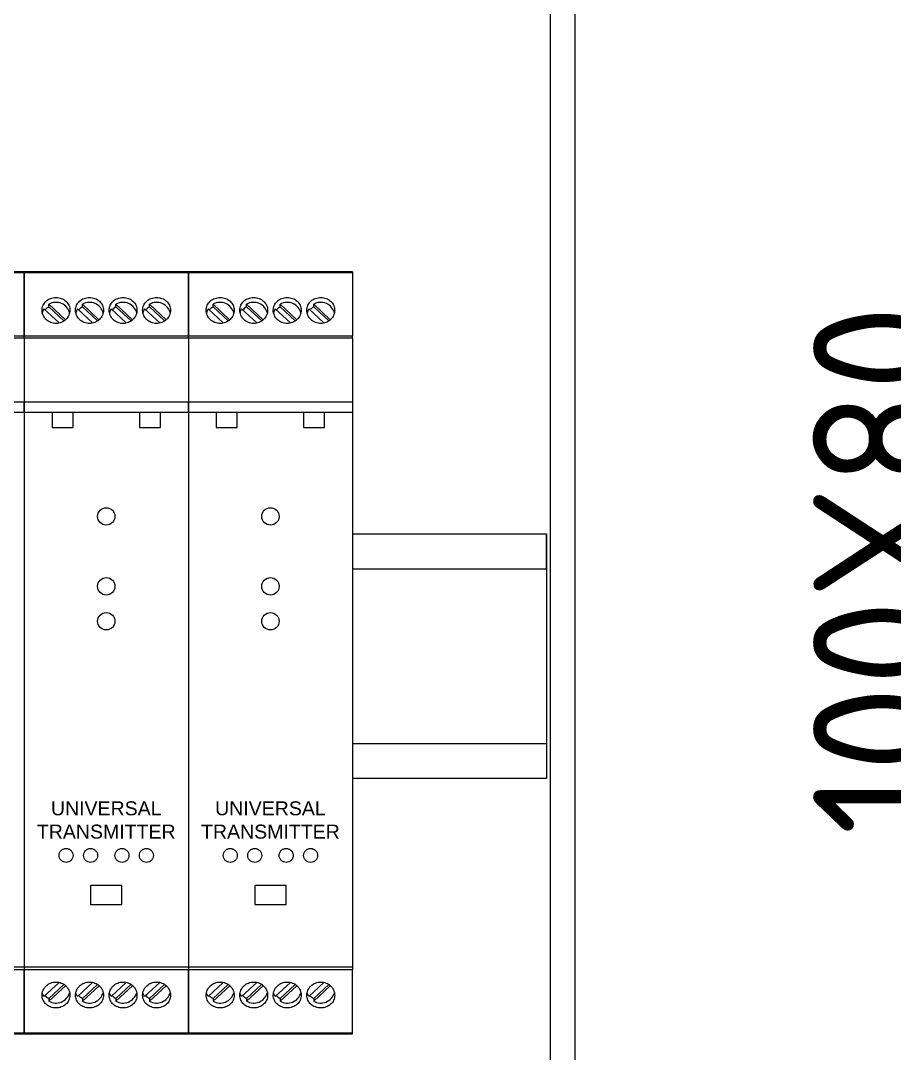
# Model space of a CAD drawing. Header units: millimetres. Extents: x 4137 to 6698, y 1400 to 3585.
# Drawn here: x 5702.6 to 5827.7, y 2434 to 2581.7 of the extents above; entities that cross this region are included whole.
import ezdxf

# ---------------------------------------------------------------- set-up
doc = ezdxf.new("R2010")
doc.units = ezdxf.units.MM
doc.layers.add('000-PI-Oprema', color=30, linetype='Continuous', lineweight=5)
doc.layers.add('000-PI-ORMAR', color=2, linetype='Continuous')
doc.layers.add('002-PI-Kabelska kanalica', color=150, linetype='Continuous')
doc.styles.add('PI0', font='isocpeur.ttf', dxfattribs={"width": 0.9})
doc.styles.get("Standard").update_dxf_attribs({"font": 'arial.ttf'})

msp = doc.modelspace()

# ---------------------------------------------------------------- linework, layer by layer
at = {"layer": '000-PI-Oprema', "color": 0, "linetype": 'ByBlock', "lineweight": 0}
for p, q in [((5703.14, 2545.78), (5679.64, 2545.78)), ((5679.64, 2545.68), (5703.14, 2545.68)), ((5703.14, 2545.78), (5703.14, 2545.68)), ((5726.64, 2545.78), (5703.14, 2545.78)), ((5703.14, 2545.68), (5703.14, 2545.78)), ((5703.14, 2545.68), (5703.14, 2536.58)), ((5703.14, 2536.58), (5703.14, 2545.68)), ((5703.14, 2545.68), (5726.64, 2545.68)), ((5726.64, 2545.78), (5726.64, 2545.68)), ((5750.14, 2545.78), (5726.64, 2545.78)), ((5726.64, 2545.68), (5726.64, 2545.78)), ((5726.64, 2545.68), (5726.64, 2536.58)), ((5726.64, 2536.58), (5726.64, 2545.68)), ((5726.64, 2545.68), (5750.14, 2545.68)), ((5750.14, 2545.78), (5750.14, 2545.68)), ((5750.14, 2545.68), (5750.14, 2536.58)), ((5706.68, 2540.75), (5706.68, 2541.13)), ((5709.05, 2538.92), (5706.68, 2541.13)), ((5711.48, 2540.75), (5711.48, 2541.13)), ((5713.85, 2538.92), (5711.48, 2541.13)), ((5716.28, 2540.75), (5716.28, 2541.13)), ((5718.65, 2538.92), (5716.28, 2541.13)), ((5721.08, 2540.75), (5721.08, 2541.13)), ((5723.45, 2538.92), (5721.08, 2541.13)), ((5730.18, 2540.75), (5730.18, 2541.13)), ((5732.55, 2538.92), (5730.18, 2541.13)), ((5734.98, 2540.75), (5734.98, 2541.13)), ((5737.35, 2538.92), (5734.98, 2541.13)), ((5739.78, 2540.75), (5739.78, 2541.13)), ((5742.15, 2538.92), (5739.78, 2541.13)), ((5744.58, 2540.75), (5744.58, 2541.13)), ((5746.95, 2538.92), (5744.58, 2541.13)), ((5705.97, 2540.47), (5708.14, 2538.46)), ((5708.84, 2538.75), (5706.68, 2540.75)), ((5710.77, 2540.47), (5712.94, 2538.46)), ((5713.64, 2538.75), (5711.48, 2540.75)), ((5715.57, 2540.47), (5717.74, 2538.46)), ((5718.44, 2538.75), (5716.28, 2540.75)), ((5720.37, 2540.47), (5722.54, 2538.46)), ((5723.24, 2538.75), (5721.08, 2540.75)), ((5729.47, 2540.47), (5731.64, 2538.46)), ((5732.34, 2538.75), (5730.18, 2540.75)), ((5734.27, 2540.47), (5736.44, 2538.46)), ((5737.14, 2538.75), (5734.98, 2540.75)), ((5739.07, 2540.47), (5741.24, 2538.46)), ((5741.94, 2538.75), (5739.78, 2540.75)), ((5743.87, 2540.47), (5746.04, 2538.46)), ((5746.74, 2538.75), (5744.58, 2540.75)), ((5703.14, 2536.58), (5679.64, 2536.58)), ((5703.14, 2536.28), (5703.14, 2536.58)), ((5726.64, 2536.58), (5703.14, 2536.58)), ((5703.14, 2536.28), (5703.14, 2536.58)), ((5726.64, 2536.28), (5726.64, 2536.58)), ((5750.14, 2536.58), (5726.64, 2536.58)), ((5726.64, 2536.28), (5726.64, 2536.58)), ((5750.14, 2536.28), (5750.14, 2536.58)), ((5703.14, 2536.28), (5679.64, 2536.28)), ((5703.14, 2536.28), (5703.14, 2527.17)), ((5726.64, 2536.28), (5703.14, 2536.28)), ((5703.14, 2536.28), (5703.14, 2527.17)), ((5726.64, 2536.28), (5726.64, 2527.17)), ((5750.14, 2536.28), (5726.64, 2536.28)), ((5726.64, 2536.28), (5726.64, 2527.17)), ((5750.14, 2536.28), (5750.14, 2527.17)), ((5679.64, 2527.17), (5703.14, 2527.17)), ((5703.14, 2527.17), (5703.14, 2525.7)), ((5703.14, 2527.17), (5726.64, 2527.17)), ((5703.14, 2525.7), (5703.14, 2527.17)), ((5726.64, 2527.17), (5726.64, 2525.7)), ((5726.64, 2527.17), (5750.14, 2527.17)), ((5726.64, 2525.7), (5726.64, 2527.17)), ((5750.14, 2527.17), (5750.14, 2525.7)), ((5699.14, 2525.7), (5703.14, 2525.7)), ((5703.14, 2525.7), (5703.14, 2446.28)), ((5703.14, 2525.7), (5703.14, 2446.28)), ((5703.14, 2525.7), (5707.14, 2525.7)), ((5707.14, 2525.7), (5707.14, 2523.5)), ((5707.14, 2525.7), (5710.14, 2525.7)), ((5710.14, 2523.5), (5710.14, 2525.7)), ((5710.14, 2525.7), (5719.64, 2525.7)), ((5719.64, 2525.7), (5719.64, 2523.5)), ((5719.64, 2525.7), (5722.64, 2525.7)), ((5722.64, 2523.5), (5722.64, 2525.7)), ((5722.64, 2525.7), (5726.64, 2525.7)), ((5726.64, 2525.7), (5726.64, 2446.28)), ((5726.64, 2525.7), (5726.64, 2446.28)), ((5726.64, 2525.7), (5730.64, 2525.7)), ((5730.64, 2525.7), (5730.64, 2523.5)), ((5730.64, 2525.7), (5733.64, 2525.7)), ((5733.64, 2523.5), (5733.64, 2525.7)), ((5733.64, 2525.7), (5743.14, 2525.7)), ((5743.14, 2525.7), (5743.14, 2523.5)), ((5743.14, 2525.7), (5746.14, 2525.7)), ((5746.14, 2523.5), (5746.14, 2525.7)), ((5746.14, 2525.7), (5750.14, 2525.7)), ((5750.14, 2525.7), (5750.14, 2446.28)), ((5707.14, 2523.5), (5710.14, 2523.5)), ((5719.64, 2523.5), (5722.64, 2523.5)), ((5730.64, 2523.5), (5733.64, 2523.5)), ((5743.14, 2523.5), (5746.14, 2523.5)), ((5717.14, 2457.98), (5712.64, 2457.98)), ((5712.64, 2457.98), (5712.64, 2455.28)), ((5717.14, 2455.28), (5717.14, 2457.98)), ((5740.64, 2457.98), (5736.14, 2457.98)), ((5736.14, 2457.98), (5736.14, 2455.28)), ((5740.64, 2455.28), (5740.64, 2457.98)), ((5712.64, 2455.28), (5717.14, 2455.28)), ((5736.14, 2455.28), (5740.64, 2455.28)), ((5703.14, 2446.28), (5679.64, 2446.28)), ((5679.64, 2445.98), (5703.14, 2445.98)), ((5703.14, 2446.28), (5703.14, 2445.98)), ((5726.64, 2446.28), (5703.14, 2446.28)), ((5703.14, 2446.28), (5703.14, 2445.98)), ((5703.14, 2436.88), (5703.14, 2445.98)), ((5703.14, 2445.98), (5703.14, 2436.88)), ((5703.14, 2445.98), (5726.64, 2445.98)), ((5726.64, 2446.28), (5726.64, 2445.98)), ((5750.14, 2446.28), (5726.64, 2446.28)), ((5726.64, 2446.28), (5726.64, 2445.98)), ((5726.64, 2436.88), (5726.64, 2445.98)), ((5726.64, 2445.98), (5726.64, 2436.88)), ((5726.64, 2445.98), (5750.14, 2445.98)), ((5750.14, 2446.28), (5750.14, 2445.98)), ((5750.14, 2436.88), (5750.14, 2445.98)), ((5705.97, 2442.09), (5708.14, 2444.1)), ((5708.83, 2443.8), (5706.68, 2441.8)), ((5709.06, 2443.64), (5706.68, 2441.43)), ((5710.77, 2442.09), (5712.94, 2444.1)), ((5713.63, 2443.8), (5711.48, 2441.8)), ((5713.86, 2443.64), (5711.48, 2441.43)), ((5715.57, 2442.09), (5717.74, 2444.1)), ((5718.43, 2443.8), (5716.28, 2441.8)), ((5718.66, 2443.64), (5716.28, 2441.43)), ((5720.37, 2442.09), (5722.54, 2444.1)), ((5723.23, 2443.8), (5721.08, 2441.8)), ((5723.46, 2443.64), (5721.08, 2441.43)), ((5729.47, 2442.09), (5731.64, 2444.1)), ((5732.33, 2443.8), (5730.18, 2441.8)), ((5732.56, 2443.64), (5730.18, 2441.43)), ((5734.27, 2442.09), (5736.44, 2444.1)), ((5737.13, 2443.8), (5734.98, 2441.8)), ((5737.36, 2443.64), (5734.98, 2441.43)), ((5739.07, 2442.09), (5741.24, 2444.1)), ((5741.93, 2443.8), (5739.78, 2441.8)), ((5742.16, 2443.64), (5739.78, 2441.43)), ((5743.87, 2442.09), (5746.04, 2444.1)), ((5746.73, 2443.8), (5744.58, 2441.8)), ((5746.96, 2443.64), (5744.58, 2441.43)), ((5706.68, 2441.8), (5706.68, 2441.43)), ((5711.48, 2441.8), (5711.48, 2441.43)), ((5716.28, 2441.8), (5716.28, 2441.43)), ((5721.08, 2441.8), (5721.08, 2441.43)), ((5730.18, 2441.8), (5730.18, 2441.43)), ((5734.98, 2441.8), (5734.98, 2441.43)), ((5739.78, 2441.8), (5739.78, 2441.43)), ((5744.58, 2441.8), (5744.58, 2441.43)), ((5679.64, 2436.88), (5703.14, 2436.88)), ((5679.64, 2436.78), (5703.14, 2436.78)), ((5703.14, 2436.78), (5703.14, 2436.88)), ((5703.14, 2436.88), (5726.64, 2436.88)), ((5703.14, 2436.88), (5703.14, 2436.78)), ((5703.14, 2436.78), (5726.64, 2436.78)), ((5726.64, 2436.78), (5726.64, 2436.88)), ((5726.64, 2436.88), (5750.14, 2436.88)), ((5726.64, 2436.88), (5726.64, 2436.78)), ((5726.64, 2436.78), (5750.14, 2436.78)), ((5750.14, 2436.78), (5750.14, 2436.88))]:
    msp.add_line(p, q, dxfattribs=at)
at = {"layer": '000-PI-Oprema', "color": 0, "linetype": 'ByBlock', "lineweight": 0, "flags": 128}
for points in [[(5705.97, 2540.47), (5705.78, 2540.06), (5705.74, 2539.91)], [(5710.77, 2540.47), (5710.58, 2540.06), (5710.54, 2539.91)], [(5715.57, 2540.47), (5715.38, 2540.06), (5715.34, 2539.91)], [(5720.37, 2540.47), (5720.18, 2540.06), (5720.14, 2539.91)], [(5729.47, 2540.47), (5729.28, 2540.06), (5729.24, 2539.91)], [(5734.27, 2540.47), (5734.08, 2540.06), (5734.04, 2539.91)], [(5739.07, 2540.47), (5738.88, 2540.06), (5738.84, 2539.91)], [(5743.87, 2540.47), (5743.68, 2540.06), (5743.64, 2539.91)], [(5705.97, 2442.09), (5705.78, 2442.49), (5705.74, 2442.64)], [(5710.77, 2442.09), (5710.58, 2442.49), (5710.54, 2442.64)], [(5715.57, 2442.09), (5715.38, 2442.49), (5715.34, 2442.64)], [(5720.37, 2442.09), (5720.18, 2442.49), (5720.14, 2442.64)], [(5729.47, 2442.09), (5729.28, 2442.49), (5729.24, 2442.64)], [(5734.27, 2442.09), (5734.08, 2442.49), (5734.04, 2442.64)], [(5739.07, 2442.09), (5738.88, 2442.49), (5738.84, 2442.64)], [(5743.87, 2442.09), (5743.68, 2442.49), (5743.64, 2442.64)]]:
    msp.add_lwpolyline(points, dxfattribs=at)
at = {"layer": '000-PI-Oprema', "color": 0, "linetype": 'ByBlock', "lineweight": 0, "ltscale": 0.25}
for centre in [(5714.89, 2510.78), (5738.39, 2510.78), (5714.89, 2500.78), (5738.39, 2500.78), (5714.89, 2495.78), (5738.39, 2495.78)]:
    msp.add_circle(centre, 1.25, dxfattribs=at)
at = {"layer": '000-PI-Oprema', "color": 0, "linetype": 'ByBlock', "lineweight": 0}
for centre, radius, start, end in [((5707.7, 2539.38), 2.02, 13.4001, 120.2275), ((5712.5, 2539.38), 2.02, 13.4001, 120.2275), ((5717.3, 2539.38), 2.02, 13.4001, 120.2275), ((5722.1, 2539.38), 2.02, 13.4001, 120.2275), ((5731.2, 2539.38), 2.02, 13.4001, 120.2275), ((5736, 2539.38), 2.02, 13.4001, 120.2275), ((5740.8, 2539.38), 2.02, 13.4001, 120.2275), ((5745.6, 2539.38), 2.02, 13.4001, 120.2275), ((5707.62, 2539.03), 1.96, 118.5259, 138.894), ((5712.42, 2539.03), 1.96, 118.5259, 138.894), ((5717.22, 2539.03), 1.96, 118.5259, 138.894), ((5722.02, 2539.03), 1.96, 118.5259, 138.894), ((5731.12, 2539.03), 1.96, 118.5259, 138.894), ((5735.92, 2539.03), 1.96, 118.5259, 138.894), ((5740.72, 2539.03), 1.96, 118.5259, 138.894), ((5745.52, 2539.03), 1.96, 118.5259, 138.894), ((5707.62, 2443.53), 1.96, 221.106, 241.4741), ((5707.69, 2443.19), 2.03, 240.1007, 344.4996), ((5712.42, 2443.53), 1.96, 221.106, 241.4741), ((5712.49, 2443.19), 2.03, 240.1007, 344.4996), ((5717.22, 2443.53), 1.96, 221.106, 241.4741), ((5717.29, 2443.19), 2.03, 240.1007, 344.4996), ((5722.02, 2443.53), 1.96, 221.106, 241.4741), ((5722.09, 2443.19), 2.03, 240.1007, 344.4996), ((5731.12, 2443.53), 1.96, 221.106, 241.4741), ((5731.19, 2443.19), 2.03, 240.1007, 344.4996), ((5735.92, 2443.53), 1.96, 221.106, 241.4741), ((5735.99, 2443.19), 2.03, 240.1007, 344.4996), ((5740.72, 2443.53), 1.96, 221.106, 241.4741), ((5740.79, 2443.19), 2.03, 240.1007, 344.4996), ((5745.52, 2443.53), 1.96, 221.106, 241.4741), ((5745.59, 2443.19), 2.03, 240.1007, 344.4996)]:
    msp.add_arc(centre, radius, start, end, dxfattribs=at)
for points, knots in [([(5707.69, 2538.38), (5707.83, 2538.38), (5707.96, 2538.4), (5708.21, 2538.44), (5708.34, 2538.48), (5708.58, 2538.58), (5708.7, 2538.64), (5708.91, 2538.78), (5709.02, 2538.86), (5709.29, 2539.12), (5709.44, 2539.34), (5709.64, 2539.79), (5709.69, 2540.04), (5709.69, 2540.4), (5709.68, 2540.52), (5709.63, 2540.76), (5709.59, 2540.87), (5709.49, 2541.09), (5709.43, 2541.2), (5709.29, 2541.39), (5709.2, 2541.48), (5709.02, 2541.65), (5708.92, 2541.73), (5708.7, 2541.86), (5708.58, 2541.91), (5708.34, 2542), (5708.22, 2542.03), (5707.96, 2542.08), (5707.83, 2542.09), (5707.43, 2542.09), (5707.17, 2542.05), (5706.69, 2541.87), (5706.47, 2541.74), (5706.19, 2541.49), (5706.11, 2541.4), (5705.96, 2541.2), (5705.9, 2541.09), (5705.8, 2540.87), (5705.76, 2540.76), (5705.71, 2540.52), (5705.7, 2540.4), (5705.69, 2540.16), (5705.71, 2540.04), (5705.76, 2539.8), (5705.8, 2539.68), (5705.9, 2539.45), (5705.96, 2539.34), (5706.1, 2539.13), (5706.19, 2539.04), (5706.46, 2538.77), (5706.69, 2538.63), (5707.17, 2538.43), (5707.43, 2538.38), (5707.69, 2538.38)], [0, 0, 0, 0, 0.03125, 0.03125, 0.0625, 0.0625, 0.09375, 0.09375, 0.125, 0.125, 0.1875, 0.1875, 0.25, 0.25, 0.28125, 0.28125, 0.3125, 0.3125, 0.34375, 0.34375, 0.375, 0.375, 0.40625, 0.40625, 0.4375, 0.4375, 0.46875, 0.46875, 0.5, 0.5, 0.5625, 0.5625, 0.625, 0.625, 0.65625, 0.65625, 0.6875, 0.6875, 0.71875, 0.71875, 0.75, 0.75, 0.78125, 0.78125, 0.8125, 0.8125, 0.84375, 0.84375, 0.875, 0.875, 0.9375, 0.9375, 1, 1, 1, 1]), ([(5712.49, 2538.38), (5712.63, 2538.38), (5712.76, 2538.4), (5713.01, 2538.44), (5713.14, 2538.48), (5713.38, 2538.58), (5713.5, 2538.64), (5713.71, 2538.78), (5713.82, 2538.86), (5714.09, 2539.12), (5714.24, 2539.34), (5714.44, 2539.79), (5714.49, 2540.04), (5714.49, 2540.4), (5714.48, 2540.52), (5714.43, 2540.76), (5714.39, 2540.87), (5714.29, 2541.09), (5714.23, 2541.2), (5714.09, 2541.39), (5714, 2541.48), (5713.82, 2541.65), (5713.72, 2541.73), (5713.5, 2541.86), (5713.38, 2541.91), (5713.14, 2542), (5713.02, 2542.03), (5712.76, 2542.08), (5712.63, 2542.09), (5712.23, 2542.09), (5711.97, 2542.05), (5711.49, 2541.87), (5711.27, 2541.74), (5710.99, 2541.49), (5710.91, 2541.4), (5710.76, 2541.2), (5710.7, 2541.09), (5710.6, 2540.87), (5710.56, 2540.76), (5710.51, 2540.52), (5710.5, 2540.4), (5710.49, 2540.16), (5710.51, 2540.04), (5710.56, 2539.8), (5710.6, 2539.68), (5710.7, 2539.45), (5710.76, 2539.34), (5710.9, 2539.13), (5710.99, 2539.04), (5711.26, 2538.77), (5711.49, 2538.63), (5711.97, 2538.43), (5712.23, 2538.38), (5712.49, 2538.38)], [0, 0, 0, 0, 0.03125, 0.03125, 0.0625, 0.0625, 0.09375, 0.09375, 0.125, 0.125, 0.1875, 0.1875, 0.25, 0.25, 0.28125, 0.28125, 0.3125, 0.3125, 0.34375, 0.34375, 0.375, 0.375, 0.40625, 0.40625, 0.4375, 0.4375, 0.46875, 0.46875, 0.5, 0.5, 0.5625, 0.5625, 0.625, 0.625, 0.65625, 0.65625, 0.6875, 0.6875, 0.71875, 0.71875, 0.75, 0.75, 0.78125, 0.78125, 0.8125, 0.8125, 0.84375, 0.84375, 0.875, 0.875, 0.9375, 0.9375, 1, 1, 1, 1]), ([(5717.29, 2538.38), (5717.43, 2538.38), (5717.56, 2538.4), (5717.81, 2538.44), (5717.94, 2538.48), (5718.18, 2538.58), (5718.3, 2538.64), (5718.51, 2538.78), (5718.62, 2538.86), (5718.89, 2539.12), (5719.04, 2539.34), (5719.24, 2539.79), (5719.29, 2540.04), (5719.29, 2540.4), (5719.28, 2540.52), (5719.23, 2540.76), (5719.19, 2540.87), (5719.09, 2541.09), (5719.03, 2541.2), (5718.89, 2541.39), (5718.8, 2541.48), (5718.62, 2541.65), (5718.52, 2541.73), (5718.3, 2541.86), (5718.18, 2541.91), (5717.94, 2542), (5717.82, 2542.03), (5717.56, 2542.08), (5717.43, 2542.09), (5717.03, 2542.09), (5716.77, 2542.05), (5716.29, 2541.87), (5716.07, 2541.74), (5715.79, 2541.49), (5715.71, 2541.4), (5715.56, 2541.2), (5715.5, 2541.09), (5715.4, 2540.87), (5715.36, 2540.76), (5715.31, 2540.52), (5715.3, 2540.4), (5715.29, 2540.16), (5715.31, 2540.04), (5715.36, 2539.8), (5715.4, 2539.68), (5715.5, 2539.45), (5715.56, 2539.34), (5715.7, 2539.13), (5715.79, 2539.04), (5716.06, 2538.77), (5716.29, 2538.63), (5716.77, 2538.43), (5717.03, 2538.38), (5717.29, 2538.38)], [0, 0, 0, 0, 0.03125, 0.03125, 0.0625, 0.0625, 0.09375, 0.09375, 0.125, 0.125, 0.1875, 0.1875, 0.25, 0.25, 0.28125, 0.28125, 0.3125, 0.3125, 0.34375, 0.34375, 0.375, 0.375, 0.40625, 0.40625, 0.4375, 0.4375, 0.46875, 0.46875, 0.5, 0.5, 0.5625, 0.5625, 0.625, 0.625, 0.65625, 0.65625, 0.6875, 0.6875, 0.71875, 0.71875, 0.75, 0.75, 0.78125, 0.78125, 0.8125, 0.8125, 0.84375, 0.84375, 0.875, 0.875, 0.9375, 0.9375, 1, 1, 1, 1]), ([(5722.09, 2538.38), (5722.23, 2538.38), (5722.36, 2538.4), (5722.61, 2538.44), (5722.74, 2538.48), (5722.98, 2538.58), (5723.1, 2538.64), (5723.31, 2538.78), (5723.42, 2538.86), (5723.69, 2539.12), (5723.84, 2539.34), (5724.04, 2539.79), (5724.09, 2540.04), (5724.09, 2540.4), (5724.08, 2540.52), (5724.03, 2540.76), (5723.99, 2540.87), (5723.89, 2541.09), (5723.83, 2541.2), (5723.69, 2541.39), (5723.6, 2541.48), (5723.42, 2541.65), (5723.32, 2541.73), (5723.1, 2541.86), (5722.98, 2541.91), (5722.74, 2542), (5722.62, 2542.03), (5722.36, 2542.08), (5722.23, 2542.09), (5721.83, 2542.09), (5721.57, 2542.05), (5721.09, 2541.87), (5720.87, 2541.74), (5720.59, 2541.49), (5720.51, 2541.4), (5720.36, 2541.2), (5720.3, 2541.09), (5720.2, 2540.87), (5720.16, 2540.76), (5720.11, 2540.52), (5720.1, 2540.4), (5720.09, 2540.16), (5720.11, 2540.04), (5720.16, 2539.8), (5720.2, 2539.68), (5720.3, 2539.45), (5720.36, 2539.34), (5720.5, 2539.13), (5720.59, 2539.04), (5720.86, 2538.77), (5721.09, 2538.63), (5721.57, 2538.43), (5721.83, 2538.38), (5722.09, 2538.38)], [0, 0, 0, 0, 0.03125, 0.03125, 0.0625, 0.0625, 0.09375, 0.09375, 0.125, 0.125, 0.1875, 0.1875, 0.25, 0.25, 0.28125, 0.28125, 0.3125, 0.3125, 0.34375, 0.34375, 0.375, 0.375, 0.40625, 0.40625, 0.4375, 0.4375, 0.46875, 0.46875, 0.5, 0.5, 0.5625, 0.5625, 0.625, 0.625, 0.65625, 0.65625, 0.6875, 0.6875, 0.71875, 0.71875, 0.75, 0.75, 0.78125, 0.78125, 0.8125, 0.8125, 0.84375, 0.84375, 0.875, 0.875, 0.9375, 0.9375, 1, 1, 1, 1]), ([(5731.19, 2538.38), (5731.33, 2538.38), (5731.46, 2538.4), (5731.71, 2538.44), (5731.84, 2538.48), (5732.08, 2538.58), (5732.2, 2538.64), (5732.41, 2538.78), (5732.52, 2538.86), (5732.79, 2539.12), (5732.94, 2539.34), (5733.14, 2539.79), (5733.19, 2540.04), (5733.19, 2540.4), (5733.18, 2540.52), (5733.13, 2540.76), (5733.09, 2540.87), (5732.99, 2541.09), (5732.93, 2541.2), (5732.79, 2541.39), (5732.7, 2541.48), (5732.52, 2541.65), (5732.42, 2541.73), (5732.2, 2541.86), (5732.08, 2541.91), (5731.84, 2542), (5731.72, 2542.03), (5731.46, 2542.08), (5731.33, 2542.09), (5730.93, 2542.09), (5730.67, 2542.05), (5730.19, 2541.87), (5729.97, 2541.74), (5729.69, 2541.49), (5729.61, 2541.4), (5729.46, 2541.2), (5729.4, 2541.09), (5729.3, 2540.87), (5729.26, 2540.76), (5729.21, 2540.52), (5729.2, 2540.4), (5729.19, 2540.16), (5729.21, 2540.04), (5729.26, 2539.8), (5729.3, 2539.68), (5729.4, 2539.45), (5729.46, 2539.34), (5729.6, 2539.13), (5729.69, 2539.04), (5729.96, 2538.77), (5730.19, 2538.63), (5730.67, 2538.43), (5730.93, 2538.38), (5731.19, 2538.38)], [0, 0, 0, 0, 0.03125, 0.03125, 0.0625, 0.0625, 0.09375, 0.09375, 0.125, 0.125, 0.1875, 0.1875, 0.25, 0.25, 0.28125, 0.28125, 0.3125, 0.3125, 0.34375, 0.34375, 0.375, 0.375, 0.40625, 0.40625, 0.4375, 0.4375, 0.46875, 0.46875, 0.5, 0.5, 0.5625, 0.5625, 0.625, 0.625, 0.65625, 0.65625, 0.6875, 0.6875, 0.71875, 0.71875, 0.75, 0.75, 0.78125, 0.78125, 0.8125, 0.8125, 0.84375, 0.84375, 0.875, 0.875, 0.9375, 0.9375, 1, 1, 1, 1]), ([(5735.99, 2538.38), (5736.13, 2538.38), (5736.26, 2538.4), (5736.51, 2538.44), (5736.64, 2538.48), (5736.88, 2538.58), (5737, 2538.64), (5737.21, 2538.78), (5737.32, 2538.86), (5737.59, 2539.12), (5737.74, 2539.34), (5737.94, 2539.79), (5737.99, 2540.04), (5737.99, 2540.4), (5737.98, 2540.52), (5737.93, 2540.76), (5737.89, 2540.87), (5737.79, 2541.09), (5737.73, 2541.2), (5737.59, 2541.39), (5737.5, 2541.48), (5737.32, 2541.65), (5737.22, 2541.73), (5737, 2541.86), (5736.88, 2541.91), (5736.64, 2542), (5736.52, 2542.03), (5736.26, 2542.08), (5736.13, 2542.09), (5735.73, 2542.09), (5735.47, 2542.05), (5734.99, 2541.87), (5734.77, 2541.74), (5734.49, 2541.49), (5734.41, 2541.4), (5734.26, 2541.2), (5734.2, 2541.09), (5734.1, 2540.87), (5734.06, 2540.76), (5734.01, 2540.52), (5734, 2540.4), (5733.99, 2540.16), (5734.01, 2540.04), (5734.06, 2539.8), (5734.1, 2539.68), (5734.2, 2539.45), (5734.26, 2539.34), (5734.4, 2539.13), (5734.49, 2539.04), (5734.76, 2538.77), (5734.99, 2538.63), (5735.47, 2538.43), (5735.73, 2538.38), (5735.99, 2538.38)], [0, 0, 0, 0, 0.03125, 0.03125, 0.0625, 0.0625, 0.09375, 0.09375, 0.125, 0.125, 0.1875, 0.1875, 0.25, 0.25, 0.28125, 0.28125, 0.3125, 0.3125, 0.34375, 0.34375, 0.375, 0.375, 0.40625, 0.40625, 0.4375, 0.4375, 0.46875, 0.46875, 0.5, 0.5, 0.5625, 0.5625, 0.625, 0.625, 0.65625, 0.65625, 0.6875, 0.6875, 0.71875, 0.71875, 0.75, 0.75, 0.78125, 0.78125, 0.8125, 0.8125, 0.84375, 0.84375, 0.875, 0.875, 0.9375, 0.9375, 1, 1, 1, 1]), ([(5740.79, 2538.38), (5740.93, 2538.38), (5741.06, 2538.4), (5741.31, 2538.44), (5741.44, 2538.48), (5741.68, 2538.58), (5741.8, 2538.64), (5742.01, 2538.78), (5742.12, 2538.86), (5742.39, 2539.12), (5742.54, 2539.34), (5742.74, 2539.79), (5742.79, 2540.04), (5742.79, 2540.4), (5742.78, 2540.52), (5742.73, 2540.76), (5742.69, 2540.87), (5742.59, 2541.09), (5742.53, 2541.2), (5742.39, 2541.39), (5742.3, 2541.48), (5742.12, 2541.65), (5742.02, 2541.73), (5741.8, 2541.86), (5741.68, 2541.91), (5741.44, 2542), (5741.32, 2542.03), (5741.06, 2542.08), (5740.93, 2542.09), (5740.53, 2542.09), (5740.27, 2542.05), (5739.79, 2541.87), (5739.57, 2541.74), (5739.29, 2541.49), (5739.21, 2541.4), (5739.06, 2541.2), (5739, 2541.09), (5738.9, 2540.87), (5738.86, 2540.76), (5738.81, 2540.52), (5738.8, 2540.4), (5738.79, 2540.16), (5738.81, 2540.04), (5738.86, 2539.8), (5738.9, 2539.68), (5739, 2539.45), (5739.06, 2539.34), (5739.2, 2539.13), (5739.29, 2539.04), (5739.56, 2538.77), (5739.79, 2538.63), (5740.27, 2538.43), (5740.53, 2538.38), (5740.79, 2538.38)], [0, 0, 0, 0, 0.03125, 0.03125, 0.0625, 0.0625, 0.09375, 0.09375, 0.125, 0.125, 0.1875, 0.1875, 0.25, 0.25, 0.28125, 0.28125, 0.3125, 0.3125, 0.34375, 0.34375, 0.375, 0.375, 0.40625, 0.40625, 0.4375, 0.4375, 0.46875, 0.46875, 0.5, 0.5, 0.5625, 0.5625, 0.625, 0.625, 0.65625, 0.65625, 0.6875, 0.6875, 0.71875, 0.71875, 0.75, 0.75, 0.78125, 0.78125, 0.8125, 0.8125, 0.84375, 0.84375, 0.875, 0.875, 0.9375, 0.9375, 1, 1, 1, 1]), ([(5745.59, 2538.38), (5745.73, 2538.38), (5745.86, 2538.4), (5746.11, 2538.44), (5746.24, 2538.48), (5746.48, 2538.58), (5746.6, 2538.64), (5746.81, 2538.78), (5746.92, 2538.86), (5747.19, 2539.12), (5747.34, 2539.34), (5747.54, 2539.79), (5747.59, 2540.04), (5747.59, 2540.4), (5747.58, 2540.52), (5747.53, 2540.76), (5747.49, 2540.87), (5747.39, 2541.09), (5747.33, 2541.2), (5747.19, 2541.39), (5747.1, 2541.48), (5746.92, 2541.65), (5746.82, 2541.73), (5746.6, 2541.86), (5746.48, 2541.91), (5746.24, 2542), (5746.12, 2542.03), (5745.86, 2542.08), (5745.73, 2542.09), (5745.33, 2542.09), (5745.07, 2542.05), (5744.59, 2541.87), (5744.37, 2541.74), (5744.09, 2541.49), (5744.01, 2541.4), (5743.86, 2541.2), (5743.8, 2541.09), (5743.7, 2540.87), (5743.66, 2540.76), (5743.61, 2540.52), (5743.6, 2540.4), (5743.59, 2540.16), (5743.61, 2540.04), (5743.66, 2539.8), (5743.7, 2539.68), (5743.8, 2539.45), (5743.86, 2539.34), (5744, 2539.13), (5744.09, 2539.04), (5744.36, 2538.77), (5744.59, 2538.63), (5745.07, 2538.43), (5745.33, 2538.38), (5745.59, 2538.38)], [0, 0, 0, 0, 0.03125, 0.03125, 0.0625, 0.0625, 0.09375, 0.09375, 0.125, 0.125, 0.1875, 0.1875, 0.25, 0.25, 0.28125, 0.28125, 0.3125, 0.3125, 0.34375, 0.34375, 0.375, 0.375, 0.40625, 0.40625, 0.4375, 0.4375, 0.46875, 0.46875, 0.5, 0.5, 0.5625, 0.5625, 0.625, 0.625, 0.65625, 0.65625, 0.6875, 0.6875, 0.71875, 0.71875, 0.75, 0.75, 0.78125, 0.78125, 0.8125, 0.8125, 0.84375, 0.84375, 0.875, 0.875, 0.9375, 0.9375, 1, 1, 1, 1]), ([(5708.14, 2462.28), (5708.14, 2462.15), (5708.17, 2462.02), (5708.27, 2461.78), (5708.34, 2461.67), (5708.53, 2461.48), (5708.64, 2461.41), (5708.88, 2461.31), (5709.01, 2461.28), (5709.28, 2461.28), (5709.41, 2461.3), (5709.65, 2461.41), (5709.76, 2461.48), (5709.95, 2461.67), (5710.02, 2461.78), (5710.12, 2462.02), (5710.14, 2462.15), (5710.15, 2462.41), (5710.12, 2462.54), (5710.02, 2462.78), (5709.95, 2462.89), (5709.76, 2463.07), (5709.65, 2463.15), (5709.41, 2463.25), (5709.28, 2463.28), (5709.01, 2463.28), (5708.88, 2463.25), (5708.64, 2463.15), (5708.53, 2463.08), (5708.25, 2462.8), (5708.14, 2462.54), (5708.14, 2462.28)], [0, 0, 0, 0, 0.0625, 0.0625, 0.125, 0.125, 0.1875, 0.1875, 0.25, 0.25, 0.3125, 0.3125, 0.375, 0.375, 0.4375, 0.4375, 0.5, 0.5, 0.5625, 0.5625, 0.625, 0.625, 0.6875, 0.6875, 0.75, 0.75, 0.8125, 0.8125, 0.875, 0.875, 1, 1, 1, 1]), ([(5711.64, 2462.28), (5711.64, 2462.15), (5711.67, 2462.02), (5711.77, 2461.78), (5711.84, 2461.67), (5712.03, 2461.48), (5712.14, 2461.41), (5712.38, 2461.31), (5712.51, 2461.28), (5712.78, 2461.28), (5712.91, 2461.3), (5713.15, 2461.41), (5713.26, 2461.48), (5713.45, 2461.67), (5713.52, 2461.78), (5713.62, 2462.02), (5713.64, 2462.15), (5713.65, 2462.41), (5713.62, 2462.54), (5713.52, 2462.78), (5713.45, 2462.89), (5713.26, 2463.07), (5713.15, 2463.15), (5712.91, 2463.25), (5712.78, 2463.28), (5712.51, 2463.28), (5712.38, 2463.25), (5712.14, 2463.15), (5712.03, 2463.08), (5711.75, 2462.8), (5711.64, 2462.54), (5711.64, 2462.28)], [0, 0, 0, 0, 0.0625, 0.0625, 0.125, 0.125, 0.1875, 0.1875, 0.25, 0.25, 0.3125, 0.3125, 0.375, 0.375, 0.4375, 0.4375, 0.5, 0.5, 0.5625, 0.5625, 0.625, 0.625, 0.6875, 0.6875, 0.75, 0.75, 0.8125, 0.8125, 0.875, 0.875, 1, 1, 1, 1]), ([(5716.14, 2462.28), (5716.14, 2462.15), (5716.17, 2462.02), (5716.27, 2461.78), (5716.34, 2461.67), (5716.53, 2461.48), (5716.64, 2461.41), (5716.88, 2461.31), (5717.01, 2461.28), (5717.28, 2461.28), (5717.41, 2461.3), (5717.65, 2461.41), (5717.76, 2461.48), (5717.95, 2461.67), (5718.02, 2461.78), (5718.12, 2462.02), (5718.14, 2462.15), (5718.15, 2462.41), (5718.12, 2462.54), (5718.02, 2462.78), (5717.95, 2462.89), (5717.76, 2463.07), (5717.65, 2463.15), (5717.41, 2463.25), (5717.28, 2463.28), (5717.01, 2463.28), (5716.88, 2463.25), (5716.64, 2463.15), (5716.53, 2463.08), (5716.25, 2462.8), (5716.14, 2462.54), (5716.14, 2462.28)], [0, 0, 0, 0, 0.0625, 0.0625, 0.125, 0.125, 0.1875, 0.1875, 0.25, 0.25, 0.3125, 0.3125, 0.375, 0.375, 0.4375, 0.4375, 0.5, 0.5, 0.5625, 0.5625, 0.625, 0.625, 0.6875, 0.6875, 0.75, 0.75, 0.8125, 0.8125, 0.875, 0.875, 1, 1, 1, 1]), ([(5719.64, 2462.28), (5719.64, 2462.15), (5719.67, 2462.02), (5719.77, 2461.78), (5719.84, 2461.67), (5720.03, 2461.48), (5720.14, 2461.41), (5720.38, 2461.31), (5720.51, 2461.28), (5720.78, 2461.28), (5720.91, 2461.3), (5721.15, 2461.41), (5721.26, 2461.48), (5721.45, 2461.67), (5721.52, 2461.78), (5721.62, 2462.02), (5721.64, 2462.15), (5721.65, 2462.41), (5721.62, 2462.54), (5721.52, 2462.78), (5721.45, 2462.89), (5721.26, 2463.07), (5721.15, 2463.15), (5720.91, 2463.25), (5720.78, 2463.28), (5720.51, 2463.28), (5720.38, 2463.25), (5720.14, 2463.15), (5720.03, 2463.08), (5719.75, 2462.8), (5719.64, 2462.54), (5719.64, 2462.28)], [0, 0, 0, 0, 0.0625, 0.0625, 0.125, 0.125, 0.1875, 0.1875, 0.25, 0.25, 0.3125, 0.3125, 0.375, 0.375, 0.4375, 0.4375, 0.5, 0.5, 0.5625, 0.5625, 0.625, 0.625, 0.6875, 0.6875, 0.75, 0.75, 0.8125, 0.8125, 0.875, 0.875, 1, 1, 1, 1]), ([(5731.64, 2462.28), (5731.64, 2462.15), (5731.67, 2462.02), (5731.77, 2461.78), (5731.84, 2461.67), (5732.03, 2461.48), (5732.14, 2461.41), (5732.38, 2461.31), (5732.51, 2461.28), (5732.78, 2461.28), (5732.91, 2461.3), (5733.15, 2461.41), (5733.26, 2461.48), (5733.45, 2461.67), (5733.52, 2461.78), (5733.62, 2462.02), (5733.64, 2462.15), (5733.65, 2462.41), (5733.62, 2462.54), (5733.52, 2462.78), (5733.45, 2462.89), (5733.26, 2463.07), (5733.15, 2463.15), (5732.91, 2463.25), (5732.78, 2463.28), (5732.51, 2463.28), (5732.38, 2463.25), (5732.14, 2463.15), (5732.03, 2463.08), (5731.75, 2462.8), (5731.64, 2462.54), (5731.64, 2462.28)], [0, 0, 0, 0, 0.0625, 0.0625, 0.125, 0.125, 0.1875, 0.1875, 0.25, 0.25, 0.3125, 0.3125, 0.375, 0.375, 0.4375, 0.4375, 0.5, 0.5, 0.5625, 0.5625, 0.625, 0.625, 0.6875, 0.6875, 0.75, 0.75, 0.8125, 0.8125, 0.875, 0.875, 1, 1, 1, 1]), ([(5735.14, 2462.28), (5735.14, 2462.15), (5735.17, 2462.02), (5735.27, 2461.78), (5735.34, 2461.67), (5735.53, 2461.48), (5735.64, 2461.41), (5735.88, 2461.31), (5736.01, 2461.28), (5736.28, 2461.28), (5736.41, 2461.3), (5736.65, 2461.41), (5736.76, 2461.48), (5736.95, 2461.67), (5737.02, 2461.78), (5737.12, 2462.02), (5737.14, 2462.15), (5737.15, 2462.41), (5737.12, 2462.54), (5737.02, 2462.78), (5736.95, 2462.89), (5736.76, 2463.07), (5736.65, 2463.15), (5736.41, 2463.25), (5736.28, 2463.28), (5736.01, 2463.28), (5735.88, 2463.25), (5735.64, 2463.15), (5735.53, 2463.08), (5735.25, 2462.8), (5735.14, 2462.54), (5735.14, 2462.28)], [0, 0, 0, 0, 0.0625, 0.0625, 0.125, 0.125, 0.1875, 0.1875, 0.25, 0.25, 0.3125, 0.3125, 0.375, 0.375, 0.4375, 0.4375, 0.5, 0.5, 0.5625, 0.5625, 0.625, 0.625, 0.6875, 0.6875, 0.75, 0.75, 0.8125, 0.8125, 0.875, 0.875, 1, 1, 1, 1]), ([(5739.64, 2462.28), (5739.64, 2462.15), (5739.67, 2462.02), (5739.77, 2461.78), (5739.84, 2461.67), (5740.03, 2461.48), (5740.14, 2461.41), (5740.38, 2461.31), (5740.51, 2461.28), (5740.78, 2461.28), (5740.91, 2461.3), (5741.15, 2461.41), (5741.26, 2461.48), (5741.45, 2461.67), (5741.52, 2461.78), (5741.62, 2462.02), (5741.64, 2462.15), (5741.65, 2462.41), (5741.62, 2462.54), (5741.52, 2462.78), (5741.45, 2462.89), (5741.26, 2463.07), (5741.15, 2463.15), (5740.91, 2463.25), (5740.78, 2463.28), (5740.51, 2463.28), (5740.38, 2463.25), (5740.14, 2463.15), (5740.03, 2463.08), (5739.75, 2462.8), (5739.64, 2462.54), (5739.64, 2462.28)], [0, 0, 0, 0, 0.0625, 0.0625, 0.125, 0.125, 0.1875, 0.1875, 0.25, 0.25, 0.3125, 0.3125, 0.375, 0.375, 0.4375, 0.4375, 0.5, 0.5, 0.5625, 0.5625, 0.625, 0.625, 0.6875, 0.6875, 0.75, 0.75, 0.8125, 0.8125, 0.875, 0.875, 1, 1, 1, 1]), ([(5743.14, 2462.28), (5743.14, 2462.15), (5743.17, 2462.02), (5743.27, 2461.78), (5743.34, 2461.67), (5743.53, 2461.48), (5743.64, 2461.41), (5743.88, 2461.31), (5744.01, 2461.28), (5744.28, 2461.28), (5744.41, 2461.3), (5744.65, 2461.41), (5744.76, 2461.48), (5744.95, 2461.67), (5745.02, 2461.78), (5745.12, 2462.02), (5745.14, 2462.15), (5745.15, 2462.41), (5745.12, 2462.54), (5745.02, 2462.78), (5744.95, 2462.89), (5744.76, 2463.07), (5744.65, 2463.15), (5744.41, 2463.25), (5744.28, 2463.28), (5744.01, 2463.28), (5743.88, 2463.25), (5743.64, 2463.15), (5743.53, 2463.08), (5743.25, 2462.8), (5743.14, 2462.54), (5743.14, 2462.28)], [0, 0, 0, 0, 0.0625, 0.0625, 0.125, 0.125, 0.1875, 0.1875, 0.25, 0.25, 0.3125, 0.3125, 0.375, 0.375, 0.4375, 0.4375, 0.5, 0.5, 0.5625, 0.5625, 0.625, 0.625, 0.6875, 0.6875, 0.75, 0.75, 0.8125, 0.8125, 0.875, 0.875, 1, 1, 1, 1]), ([(5707.69, 2440.46), (5707.83, 2440.46), (5707.96, 2440.48), (5708.21, 2440.52), (5708.34, 2440.56), (5708.58, 2440.64), (5708.7, 2440.7), (5708.91, 2440.83), (5709.02, 2440.9), (5709.29, 2441.15), (5709.44, 2441.35), (5709.64, 2441.79), (5709.69, 2442.04), (5709.69, 2442.4), (5709.68, 2442.52), (5709.63, 2442.76), (5709.59, 2442.88), (5709.49, 2443.11), (5709.43, 2443.22), (5709.29, 2443.42), (5709.2, 2443.52), (5709.02, 2443.7), (5708.92, 2443.78), (5708.7, 2443.92), (5708.58, 2443.98), (5708.34, 2444.07), (5708.22, 2444.11), (5707.96, 2444.16), (5707.83, 2444.17), (5707.43, 2444.17), (5707.17, 2444.12), (5706.69, 2443.93), (5706.47, 2443.79), (5706.19, 2443.52), (5706.11, 2443.43), (5705.96, 2443.22), (5705.9, 2443.11), (5705.8, 2442.88), (5705.76, 2442.76), (5705.71, 2442.52), (5705.7, 2442.4), (5705.69, 2442.16), (5705.71, 2442.04), (5705.76, 2441.8), (5705.8, 2441.69), (5705.9, 2441.46), (5705.96, 2441.36), (5706.1, 2441.16), (5706.19, 2441.07), (5706.46, 2440.82), (5706.69, 2440.69), (5707.17, 2440.51), (5707.43, 2440.46), (5707.69, 2440.46)], [0, 0, 0, 0, 0.03125, 0.03125, 0.0625, 0.0625, 0.09375, 0.09375, 0.125, 0.125, 0.1875, 0.1875, 0.25, 0.25, 0.28125, 0.28125, 0.3125, 0.3125, 0.34375, 0.34375, 0.375, 0.375, 0.40625, 0.40625, 0.4375, 0.4375, 0.46875, 0.46875, 0.5, 0.5, 0.5625, 0.5625, 0.625, 0.625, 0.65625, 0.65625, 0.6875, 0.6875, 0.71875, 0.71875, 0.75, 0.75, 0.78125, 0.78125, 0.8125, 0.8125, 0.84375, 0.84375, 0.875, 0.875, 0.9375, 0.9375, 1, 1, 1, 1]), ([(5712.49, 2440.46), (5712.63, 2440.46), (5712.76, 2440.48), (5713.01, 2440.52), (5713.14, 2440.56), (5713.38, 2440.64), (5713.5, 2440.7), (5713.71, 2440.83), (5713.82, 2440.9), (5714.09, 2441.15), (5714.24, 2441.35), (5714.44, 2441.79), (5714.49, 2442.04), (5714.49, 2442.4), (5714.48, 2442.52), (5714.43, 2442.76), (5714.39, 2442.88), (5714.29, 2443.11), (5714.23, 2443.22), (5714.09, 2443.42), (5714, 2443.52), (5713.82, 2443.7), (5713.72, 2443.78), (5713.5, 2443.92), (5713.38, 2443.98), (5713.14, 2444.07), (5713.02, 2444.11), (5712.76, 2444.16), (5712.63, 2444.17), (5712.23, 2444.17), (5711.97, 2444.12), (5711.49, 2443.93), (5711.27, 2443.79), (5710.99, 2443.52), (5710.91, 2443.43), (5710.76, 2443.22), (5710.7, 2443.11), (5710.6, 2442.88), (5710.56, 2442.76), (5710.51, 2442.52), (5710.5, 2442.4), (5710.49, 2442.16), (5710.51, 2442.04), (5710.56, 2441.8), (5710.6, 2441.69), (5710.7, 2441.46), (5710.76, 2441.36), (5710.9, 2441.16), (5710.99, 2441.07), (5711.26, 2440.82), (5711.49, 2440.69), (5711.97, 2440.51), (5712.23, 2440.46), (5712.49, 2440.46)], [0, 0, 0, 0, 0.03125, 0.03125, 0.0625, 0.0625, 0.09375, 0.09375, 0.125, 0.125, 0.1875, 0.1875, 0.25, 0.25, 0.28125, 0.28125, 0.3125, 0.3125, 0.34375, 0.34375, 0.375, 0.375, 0.40625, 0.40625, 0.4375, 0.4375, 0.46875, 0.46875, 0.5, 0.5, 0.5625, 0.5625, 0.625, 0.625, 0.65625, 0.65625, 0.6875, 0.6875, 0.71875, 0.71875, 0.75, 0.75, 0.78125, 0.78125, 0.8125, 0.8125, 0.84375, 0.84375, 0.875, 0.875, 0.9375, 0.9375, 1, 1, 1, 1]), ([(5717.29, 2440.46), (5717.43, 2440.46), (5717.56, 2440.48), (5717.81, 2440.52), (5717.94, 2440.56), (5718.18, 2440.64), (5718.3, 2440.7), (5718.51, 2440.83), (5718.62, 2440.9), (5718.89, 2441.15), (5719.04, 2441.35), (5719.24, 2441.79), (5719.29, 2442.04), (5719.29, 2442.4), (5719.28, 2442.52), (5719.23, 2442.76), (5719.19, 2442.88), (5719.09, 2443.11), (5719.03, 2443.22), (5718.89, 2443.42), (5718.8, 2443.52), (5718.62, 2443.7), (5718.52, 2443.78), (5718.3, 2443.92), (5718.18, 2443.98), (5717.94, 2444.07), (5717.82, 2444.11), (5717.56, 2444.16), (5717.43, 2444.17), (5717.03, 2444.17), (5716.77, 2444.12), (5716.29, 2443.93), (5716.07, 2443.79), (5715.79, 2443.52), (5715.71, 2443.43), (5715.56, 2443.22), (5715.5, 2443.11), (5715.4, 2442.88), (5715.36, 2442.76), (5715.31, 2442.52), (5715.3, 2442.4), (5715.29, 2442.16), (5715.31, 2442.04), (5715.36, 2441.8), (5715.4, 2441.69), (5715.5, 2441.46), (5715.56, 2441.36), (5715.7, 2441.16), (5715.79, 2441.07), (5716.06, 2440.82), (5716.29, 2440.69), (5716.77, 2440.51), (5717.03, 2440.46), (5717.29, 2440.46)], [0, 0, 0, 0, 0.03125, 0.03125, 0.0625, 0.0625, 0.09375, 0.09375, 0.125, 0.125, 0.1875, 0.1875, 0.25, 0.25, 0.28125, 0.28125, 0.3125, 0.3125, 0.34375, 0.34375, 0.375, 0.375, 0.40625, 0.40625, 0.4375, 0.4375, 0.46875, 0.46875, 0.5, 0.5, 0.5625, 0.5625, 0.625, 0.625, 0.65625, 0.65625, 0.6875, 0.6875, 0.71875, 0.71875, 0.75, 0.75, 0.78125, 0.78125, 0.8125, 0.8125, 0.84375, 0.84375, 0.875, 0.875, 0.9375, 0.9375, 1, 1, 1, 1]), ([(5722.09, 2440.46), (5722.23, 2440.46), (5722.36, 2440.48), (5722.61, 2440.52), (5722.74, 2440.56), (5722.98, 2440.64), (5723.1, 2440.7), (5723.31, 2440.83), (5723.42, 2440.9), (5723.69, 2441.15), (5723.84, 2441.35), (5724.04, 2441.79), (5724.09, 2442.04), (5724.09, 2442.4), (5724.08, 2442.52), (5724.03, 2442.76), (5723.99, 2442.88), (5723.89, 2443.11), (5723.83, 2443.22), (5723.69, 2443.42), (5723.6, 2443.52), (5723.42, 2443.7), (5723.32, 2443.78), (5723.1, 2443.92), (5722.98, 2443.98), (5722.74, 2444.07), (5722.62, 2444.11), (5722.36, 2444.16), (5722.23, 2444.17), (5721.83, 2444.17), (5721.57, 2444.12), (5721.09, 2443.93), (5720.87, 2443.79), (5720.59, 2443.52), (5720.51, 2443.43), (5720.36, 2443.22), (5720.3, 2443.11), (5720.2, 2442.88), (5720.16, 2442.76), (5720.11, 2442.52), (5720.1, 2442.4), (5720.09, 2442.16), (5720.11, 2442.04), (5720.16, 2441.8), (5720.2, 2441.69), (5720.3, 2441.46), (5720.36, 2441.36), (5720.5, 2441.16), (5720.59, 2441.07), (5720.86, 2440.82), (5721.09, 2440.69), (5721.57, 2440.51), (5721.83, 2440.46), (5722.09, 2440.46)], [0, 0, 0, 0, 0.03125, 0.03125, 0.0625, 0.0625, 0.09375, 0.09375, 0.125, 0.125, 0.1875, 0.1875, 0.25, 0.25, 0.28125, 0.28125, 0.3125, 0.3125, 0.34375, 0.34375, 0.375, 0.375, 0.40625, 0.40625, 0.4375, 0.4375, 0.46875, 0.46875, 0.5, 0.5, 0.5625, 0.5625, 0.625, 0.625, 0.65625, 0.65625, 0.6875, 0.6875, 0.71875, 0.71875, 0.75, 0.75, 0.78125, 0.78125, 0.8125, 0.8125, 0.84375, 0.84375, 0.875, 0.875, 0.9375, 0.9375, 1, 1, 1, 1]), ([(5731.19, 2440.46), (5731.33, 2440.46), (5731.46, 2440.48), (5731.71, 2440.52), (5731.84, 2440.56), (5732.08, 2440.64), (5732.2, 2440.7), (5732.41, 2440.83), (5732.52, 2440.9), (5732.79, 2441.15), (5732.94, 2441.35), (5733.14, 2441.79), (5733.19, 2442.04), (5733.19, 2442.4), (5733.18, 2442.52), (5733.13, 2442.76), (5733.09, 2442.88), (5732.99, 2443.11), (5732.93, 2443.22), (5732.79, 2443.42), (5732.7, 2443.52), (5732.52, 2443.7), (5732.42, 2443.78), (5732.2, 2443.92), (5732.08, 2443.98), (5731.84, 2444.07), (5731.72, 2444.11), (5731.46, 2444.16), (5731.33, 2444.17), (5730.93, 2444.17), (5730.67, 2444.12), (5730.19, 2443.93), (5729.97, 2443.79), (5729.69, 2443.52), (5729.61, 2443.43), (5729.46, 2443.22), (5729.4, 2443.11), (5729.3, 2442.88), (5729.26, 2442.76), (5729.21, 2442.52), (5729.2, 2442.4), (5729.19, 2442.16), (5729.21, 2442.04), (5729.26, 2441.8), (5729.3, 2441.69), (5729.4, 2441.46), (5729.46, 2441.36), (5729.6, 2441.16), (5729.69, 2441.07), (5729.96, 2440.82), (5730.19, 2440.69), (5730.67, 2440.51), (5730.93, 2440.46), (5731.19, 2440.46)], [0, 0, 0, 0, 0.03125, 0.03125, 0.0625, 0.0625, 0.09375, 0.09375, 0.125, 0.125, 0.1875, 0.1875, 0.25, 0.25, 0.28125, 0.28125, 0.3125, 0.3125, 0.34375, 0.34375, 0.375, 0.375, 0.40625, 0.40625, 0.4375, 0.4375, 0.46875, 0.46875, 0.5, 0.5, 0.5625, 0.5625, 0.625, 0.625, 0.65625, 0.65625, 0.6875, 0.6875, 0.71875, 0.71875, 0.75, 0.75, 0.78125, 0.78125, 0.8125, 0.8125, 0.84375, 0.84375, 0.875, 0.875, 0.9375, 0.9375, 1, 1, 1, 1]), ([(5735.99, 2440.46), (5736.13, 2440.46), (5736.26, 2440.48), (5736.51, 2440.52), (5736.64, 2440.56), (5736.88, 2440.64), (5737, 2440.7), (5737.21, 2440.83), (5737.32, 2440.9), (5737.59, 2441.15), (5737.74, 2441.35), (5737.94, 2441.79), (5737.99, 2442.04), (5737.99, 2442.4), (5737.98, 2442.52), (5737.93, 2442.76), (5737.89, 2442.88), (5737.79, 2443.11), (5737.73, 2443.22), (5737.59, 2443.42), (5737.5, 2443.52), (5737.32, 2443.7), (5737.22, 2443.78), (5737, 2443.92), (5736.88, 2443.98), (5736.64, 2444.07), (5736.52, 2444.11), (5736.26, 2444.16), (5736.13, 2444.17), (5735.73, 2444.17), (5735.47, 2444.12), (5734.99, 2443.93), (5734.77, 2443.79), (5734.49, 2443.52), (5734.41, 2443.43), (5734.26, 2443.22), (5734.2, 2443.11), (5734.1, 2442.88), (5734.06, 2442.76), (5734.01, 2442.52), (5734, 2442.4), (5733.99, 2442.16), (5734.01, 2442.04), (5734.06, 2441.8), (5734.1, 2441.69), (5734.2, 2441.46), (5734.26, 2441.36), (5734.4, 2441.16), (5734.49, 2441.07), (5734.76, 2440.82), (5734.99, 2440.69), (5735.47, 2440.51), (5735.73, 2440.46), (5735.99, 2440.46)], [0, 0, 0, 0, 0.03125, 0.03125, 0.0625, 0.0625, 0.09375, 0.09375, 0.125, 0.125, 0.1875, 0.1875, 0.25, 0.25, 0.28125, 0.28125, 0.3125, 0.3125, 0.34375, 0.34375, 0.375, 0.375, 0.40625, 0.40625, 0.4375, 0.4375, 0.46875, 0.46875, 0.5, 0.5, 0.5625, 0.5625, 0.625, 0.625, 0.65625, 0.65625, 0.6875, 0.6875, 0.71875, 0.71875, 0.75, 0.75, 0.78125, 0.78125, 0.8125, 0.8125, 0.84375, 0.84375, 0.875, 0.875, 0.9375, 0.9375, 1, 1, 1, 1]), ([(5740.79, 2440.46), (5740.93, 2440.46), (5741.06, 2440.48), (5741.31, 2440.52), (5741.44, 2440.56), (5741.68, 2440.64), (5741.8, 2440.7), (5742.01, 2440.83), (5742.12, 2440.9), (5742.39, 2441.15), (5742.54, 2441.35), (5742.74, 2441.79), (5742.79, 2442.04), (5742.79, 2442.4), (5742.78, 2442.52), (5742.73, 2442.76), (5742.69, 2442.88), (5742.59, 2443.11), (5742.53, 2443.22), (5742.39, 2443.42), (5742.3, 2443.52), (5742.12, 2443.7), (5742.02, 2443.78), (5741.8, 2443.92), (5741.68, 2443.98), (5741.44, 2444.07), (5741.32, 2444.11), (5741.06, 2444.16), (5740.93, 2444.17), (5740.53, 2444.17), (5740.27, 2444.12), (5739.79, 2443.93), (5739.57, 2443.79), (5739.29, 2443.52), (5739.21, 2443.43), (5739.06, 2443.22), (5739, 2443.11), (5738.9, 2442.88), (5738.86, 2442.76), (5738.81, 2442.52), (5738.8, 2442.4), (5738.79, 2442.16), (5738.81, 2442.04), (5738.86, 2441.8), (5738.9, 2441.69), (5739, 2441.46), (5739.06, 2441.36), (5739.2, 2441.16), (5739.29, 2441.07), (5739.56, 2440.82), (5739.79, 2440.69), (5740.27, 2440.51), (5740.53, 2440.46), (5740.79, 2440.46)], [0, 0, 0, 0, 0.03125, 0.03125, 0.0625, 0.0625, 0.09375, 0.09375, 0.125, 0.125, 0.1875, 0.1875, 0.25, 0.25, 0.28125, 0.28125, 0.3125, 0.3125, 0.34375, 0.34375, 0.375, 0.375, 0.40625, 0.40625, 0.4375, 0.4375, 0.46875, 0.46875, 0.5, 0.5, 0.5625, 0.5625, 0.625, 0.625, 0.65625, 0.65625, 0.6875, 0.6875, 0.71875, 0.71875, 0.75, 0.75, 0.78125, 0.78125, 0.8125, 0.8125, 0.84375, 0.84375, 0.875, 0.875, 0.9375, 0.9375, 1, 1, 1, 1]), ([(5745.59, 2440.46), (5745.73, 2440.46), (5745.86, 2440.48), (5746.11, 2440.52), (5746.24, 2440.56), (5746.48, 2440.64), (5746.6, 2440.7), (5746.81, 2440.83), (5746.92, 2440.9), (5747.19, 2441.15), (5747.34, 2441.35), (5747.54, 2441.79), (5747.59, 2442.04), (5747.59, 2442.4), (5747.58, 2442.52), (5747.53, 2442.76), (5747.49, 2442.88), (5747.39, 2443.11), (5747.33, 2443.22), (5747.19, 2443.42), (5747.1, 2443.52), (5746.92, 2443.7), (5746.82, 2443.78), (5746.6, 2443.92), (5746.48, 2443.98), (5746.24, 2444.07), (5746.12, 2444.11), (5745.86, 2444.16), (5745.73, 2444.17), (5745.33, 2444.17), (5745.07, 2444.12), (5744.59, 2443.93), (5744.37, 2443.79), (5744.09, 2443.52), (5744.01, 2443.43), (5743.86, 2443.22), (5743.8, 2443.11), (5743.7, 2442.88), (5743.66, 2442.76), (5743.61, 2442.52), (5743.6, 2442.4), (5743.59, 2442.16), (5743.61, 2442.04), (5743.66, 2441.8), (5743.7, 2441.69), (5743.8, 2441.46), (5743.86, 2441.36), (5744, 2441.16), (5744.09, 2441.07), (5744.36, 2440.82), (5744.59, 2440.69), (5745.07, 2440.51), (5745.33, 2440.46), (5745.59, 2440.46)], [0, 0, 0, 0, 0.03125, 0.03125, 0.0625, 0.0625, 0.09375, 0.09375, 0.125, 0.125, 0.1875, 0.1875, 0.25, 0.25, 0.28125, 0.28125, 0.3125, 0.3125, 0.34375, 0.34375, 0.375, 0.375, 0.40625, 0.40625, 0.4375, 0.4375, 0.46875, 0.46875, 0.5, 0.5, 0.5625, 0.5625, 0.625, 0.625, 0.65625, 0.65625, 0.6875, 0.6875, 0.71875, 0.71875, 0.75, 0.75, 0.78125, 0.78125, 0.8125, 0.8125, 0.84375, 0.84375, 0.875, 0.875, 0.9375, 0.9375, 1, 1, 1, 1])]:
    msp.add_open_spline(points, degree=3, knots=knots, dxfattribs=at)
at = {"layer": '000-PI-ORMAR', "color": 0, "linetype": 'ByBlock', "lineweight": 0}
msp.add_line((5781.95, 3405.78), (5781.95, 1515.78), dxfattribs=at)
at = {"layer": '002-PI-Kabelska kanalica', "color": 0, "linetype": 'ByBlock', "lineweight": 0}
msp.add_line((5778.45, 3405.78), (5778.45, 1635.78), dxfattribs=at)
at = {"layer": '002-PI-Kabelska kanalica', "color": 0, "linetype": 'ByBlock', "lineweight": 0, "ltscale": 0.25}
for p, q in [((5750.14, 2508.28), (5777.9, 2508.28)), ((5750.14, 2508.28), (5777.9, 2508.28)), ((5777.9, 2503.28), (5777.9, 2508.28)), ((5777.9, 2508.28), (5777.9, 2473.28)), ((5777.9, 2503.28), (5777.9, 2508.28)), ((5777.9, 2508.28), (5777.9, 2473.28)), ((5750.14, 2503.28), (5777.9, 2503.28)), ((5750.14, 2503.28), (5777.9, 2503.28)), ((5750.14, 2478.28), (5777.9, 2478.28)), ((5777.9, 2473.28), (5750.14, 2473.28))]:
    msp.add_line(p, q, dxfattribs=at)

# ---------------------------------------------------------------- texts
at = {"color": 0, "style": 'PI0', "width": 0.9}
msp.add_text('100X80', height=20, rotation=90, dxfattribs=at).set_placement((5836.07, 2465.19))
at = {"layer": '000-PI-Oprema', "color": 0, "linetype": 'ByBlock', "lineweight": 0, "ltscale": 0.25, "char_height": 2, "attachment_point": 8}
for insert in [(5714.89, 2464.66), (5738.39, 2464.66)]:
    msp.add_mtext_dynamic_manual_height_columns('UNIVERSAL\\PTRANSMITTER', width=11.75, gutter_width=0, heights=[9.11], dxfattribs=dict(at, insert=insert))

doc.saveas('drawing.dxf')
